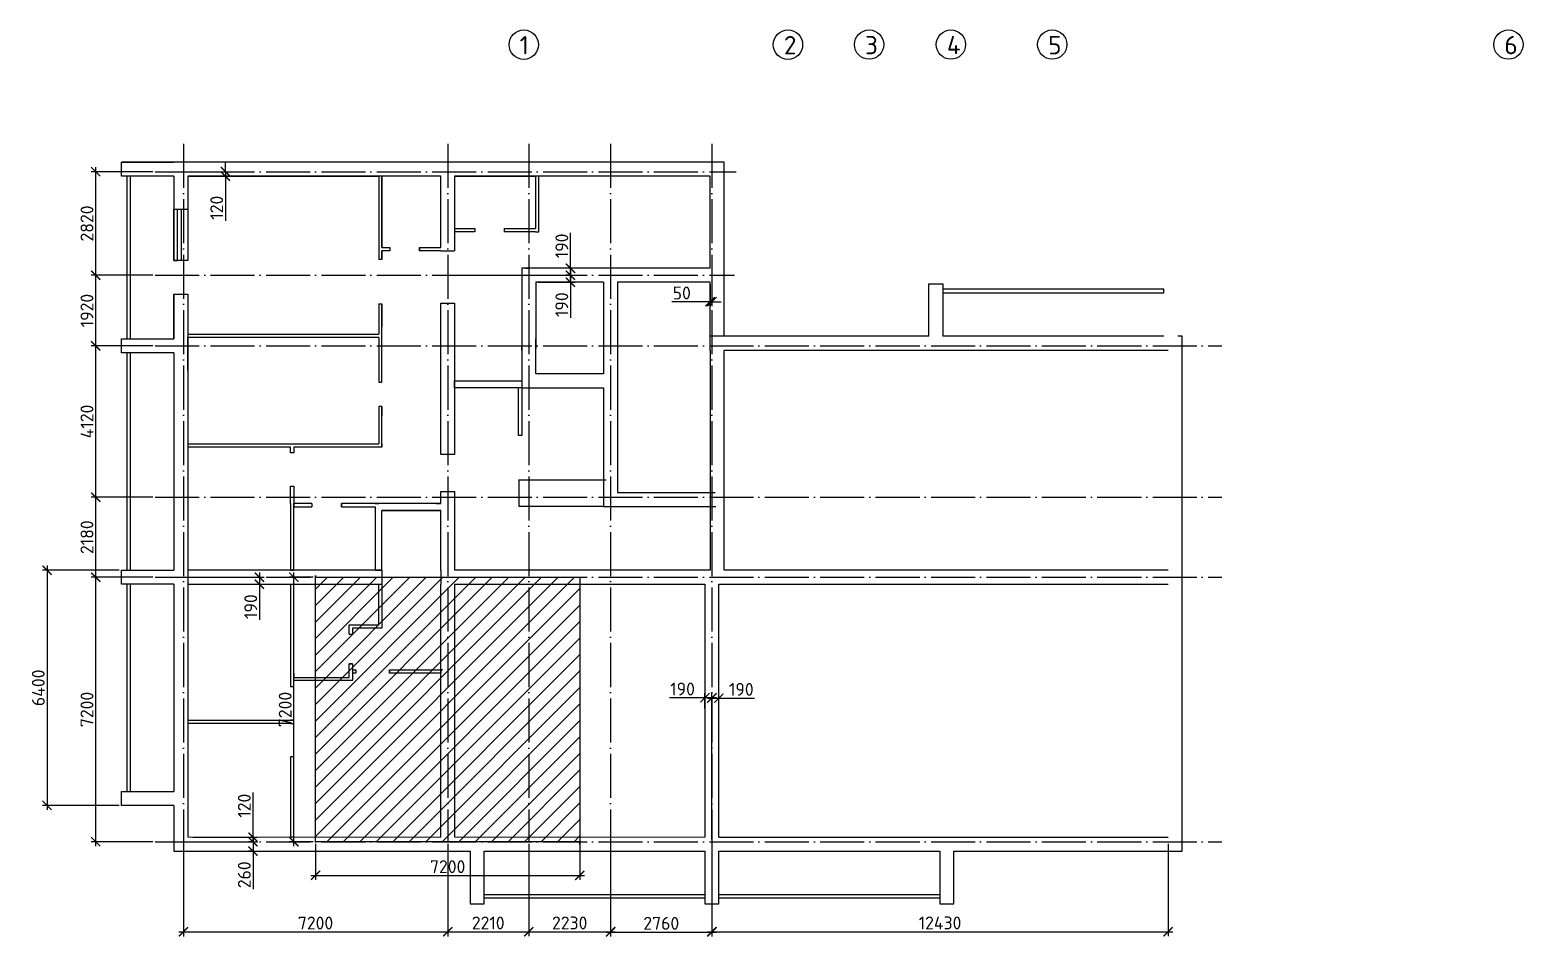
# Paper-space layout 'Лист2' of a CAD drawing. Header units: millimetres. Extents: x 96 to 513, y 81 to 867.
# Drawn here: x 95.8 to 502.6, y 384.6 to 631.6 of the extents above; entities that cross this region are included whole.
import ezdxf

# ---------------------------------------------------------------- set-up
doc = ezdxf.new("R2010")
doc.units = ezdxf.units.MM
doc.header["$LTSCALE"] = 0.5
doc.linetypes.add('ACAD_ISO04W100', pattern=[30, 24, -3, 0, -3])
for name, color, linetype in [('оси', 7, 'ACAD_ISO04W100'), ('размеры', 7, 'Continuous'), ('тонкие', 7, 'Continuous')]:
    doc.layers.add(name, color=color, linetype=linetype)
doc.layers.add('построения', color=6, linetype='Continuous', lineweight=25)
doc.layers.add('ТОНКИЕе', color=7, linetype='Continuous', lineweight=25)
doc.styles.add('Наклонный', font='isocpeur.ttf', dxfattribs={"height": 3.5})
doc.dimstyles.new('СТРОИТЕЛЬНЫЙ', dxfattribs={"dimtxt": 3.5, "dimasz": 2.5, "dimexe": 1.25, "dimexo": 0.625, "dimtad": 1, "dimdec": 0, "dimlfac": 100, "dimdsep": 46, "dimtxsty": 'Наклонный', "dimblk1": 'ARCHTICK', "dimblk2": 'ARCHTICK', "dimsah": 1, "dimcen": 0, "dimdle": 1.25, "dimadec": 0, "dimazin": 0, "dimtfac": 0.75, "dimtdec": 0, "dimtmove": 0, "dimatfit": 3, "dimldrblk": 'ARCHTICK', "dimfxl": 1, "dimtolj": 1, "dimtzin": 0, "dimarcsym": 0})

# ---------------------------------------------------------------- blocks, each defined once
blk = doc.blocks.new('_ArchTick')
at = {"color": 0, "linetype": 'ByBlock', "const_width": 0.15}
blk.add_lwpolyline([(-0.5, -0.5), (0.5, 0.5)], dxfattribs=at)
blk = doc.blocks.new('*D711')
at = {"layer": 'Defpoints', "color": 0, "transparency": 16777216}
for p in [(137.61, 411.87), (209.61, 410.57), (209.61, 386.06)]:
    blk.add_point(p, dxfattribs=at)
at = {"layer": 'размеры', "color": 0, "lineweight": -2, "transparency": 16777216}
for p, q in [((137.61, 411.25), (137.61, 384.81)), ((209.61, 409.95), (209.61, 384.81)), ((136.36, 386.06), (210.86, 386.06))]:
    blk.add_line(p, q, dxfattribs=at)
at = {"layer": 'размеры', "color": 0, "lineweight": -2, "transparency": 16777216, "xscale": 2.5, "yscale": 2.5, "zscale": 2.5, "rotation": 180}
blk.add_blockref('_ArchTick', (137.61, 386.06), dxfattribs=at)
at = {"layer": 'размеры', "color": 0, "lineweight": -2, "transparency": 16777216, "xscale": 2.5, "yscale": 2.5, "zscale": 2.5}
blk.add_blockref('_ArchTick', (209.61, 386.06), dxfattribs=at)
at = {"layer": 'размеры', "color": 0, "transparency": 16777216, "insert": (173.61, 388.43), "char_height": 3.5, "attachment_point": 5, "style": 'Наклонный'}
blk.add_mtext('\\A1;7200', dxfattribs=at)
blk = doc.blocks.new('*D712')
at = {"layer": 'Defpoints', "color": 0, "transparency": 16777216}
for p in [(209.61, 410.57), (231.71, 410.57), (231.71, 386.08)]:
    blk.add_point(p, dxfattribs=at)
at = {"layer": 'размеры', "color": 0, "lineweight": -2, "transparency": 16777216}
for p, q in [((209.61, 409.95), (209.61, 384.83)), ((231.71, 409.95), (231.71, 384.83)), ((208.36, 386.08), (232.96, 386.08))]:
    blk.add_line(p, q, dxfattribs=at)
at = {"layer": 'размеры', "color": 0, "lineweight": -2, "transparency": 16777216, "xscale": 2.5, "yscale": 2.5, "zscale": 2.5, "rotation": 180}
blk.add_blockref('_ArchTick', (209.61, 386.08), dxfattribs=at)
at = {"layer": 'размеры', "color": 0, "lineweight": -2, "transparency": 16777216, "xscale": 2.5, "yscale": 2.5, "zscale": 2.5}
blk.add_blockref('_ArchTick', (231.71, 386.08), dxfattribs=at)
at = {"layer": 'размеры', "color": 0, "transparency": 16777216, "insert": (220.66, 388.46), "char_height": 3.5, "attachment_point": 5, "style": 'Наклонный'}
blk.add_mtext('\\A1;2210', dxfattribs=at)
blk = doc.blocks.new('*D713')
at = {"layer": 'Defpoints', "color": 0, "transparency": 16777216}
for p in [(254.01, 411.77), (231.71, 410.57), (254.01, 386.08)]:
    blk.add_point(p, dxfattribs=at)
at = {"layer": 'размеры', "color": 0, "lineweight": -2, "transparency": 16777216}
for p, q in [((254.01, 411.15), (254.01, 384.83)), ((231.71, 409.95), (231.71, 384.83)), ((230.46, 386.08), (255.26, 386.08))]:
    blk.add_line(p, q, dxfattribs=at)
at = {"layer": 'размеры', "color": 0, "lineweight": -2, "transparency": 16777216, "xscale": 2.5, "yscale": 2.5, "zscale": 2.5, "rotation": 180}
blk.add_blockref('_ArchTick', (231.71, 386.08), dxfattribs=at)
at = {"layer": 'размеры', "color": 0, "lineweight": -2, "transparency": 16777216, "xscale": 2.5, "yscale": 2.5, "zscale": 2.5}
blk.add_blockref('_ArchTick', (254.01, 386.08), dxfattribs=at)
at = {"layer": 'размеры', "color": 0, "transparency": 16777216, "insert": (242.86, 388.46), "char_height": 3.5, "attachment_point": 5, "style": 'Наклонный'}
blk.add_mtext('\\A1;2230', dxfattribs=at)
blk = doc.blocks.new('*D697')
at = {"layer": 'Defpoints', "color": 0, "transparency": 16777216}
for p in [(254.01, 411.77), (281.61, 411.82), (281.61, 385.98)]:
    blk.add_point(p, dxfattribs=at)
at = {"layer": 'размеры', "color": 0, "lineweight": -2, "transparency": 16777216}
for p, q in [((254.01, 411.15), (254.01, 384.73)), ((281.61, 411.19), (281.61, 384.73)), ((252.76, 385.98), (282.86, 385.98))]:
    blk.add_line(p, q, dxfattribs=at)
at = {"layer": 'размеры', "color": 0, "lineweight": -2, "transparency": 16777216, "xscale": 2.5, "yscale": 2.5, "zscale": 2.5, "rotation": 180}
blk.add_blockref('_ArchTick', (254.01, 385.98), dxfattribs=at)
at = {"layer": 'размеры', "color": 0, "lineweight": -2, "transparency": 16777216, "xscale": 2.5, "yscale": 2.5, "zscale": 2.5}
blk.add_blockref('_ArchTick', (281.61, 385.98), dxfattribs=at)
at = {"layer": 'размеры', "color": 0, "transparency": 16777216, "insert": (267.81, 388.36), "char_height": 3.5, "attachment_point": 5, "style": 'Наклонный'}
blk.add_mtext('\\A1;2760', dxfattribs=at)
blk = doc.blocks.new('*D698')
at = {"layer": 'Defpoints', "color": 0, "transparency": 16777216}
for p in [(281.61, 411.82), (405.91, 410.57), (405.91, 386.08)]:
    blk.add_point(p, dxfattribs=at)
at = {"layer": 'размеры', "color": 0, "lineweight": -2, "transparency": 16777216}
for p, q in [((281.61, 411.19), (281.61, 384.83)), ((405.91, 409.95), (405.91, 384.83)), ((280.36, 386.08), (407.16, 386.08))]:
    blk.add_line(p, q, dxfattribs=at)
at = {"layer": 'размеры', "color": 0, "lineweight": -2, "transparency": 16777216, "xscale": 2.5, "yscale": 2.5, "zscale": 2.5, "rotation": 180}
blk.add_blockref('_ArchTick', (281.61, 386.08), dxfattribs=at)
at = {"layer": 'размеры', "color": 0, "lineweight": -2, "transparency": 16777216, "xscale": 2.5, "yscale": 2.5, "zscale": 2.5}
blk.add_blockref('_ArchTick', (405.91, 386.08), dxfattribs=at)
at = {"layer": 'размеры', "color": 0, "transparency": 16777216, "insert": (343.76, 388.46), "char_height": 3.5, "attachment_point": 5, "style": 'Наклонный'}
blk.add_mtext('\\A1;12430', dxfattribs=at)
blk = doc.blocks.new('*D714')
at = {"layer": 'Defpoints', "color": 0, "transparency": 16777216}
for p in [(113.71, 482.57), (129.91, 482.57), (129.91, 410.57)]:
    blk.add_point(p, dxfattribs=at)
at = {"layer": 'размеры', "color": 0, "lineweight": -2, "transparency": 16777216}
for p, q in [((129.29, 482.57), (112.46, 482.57)), ((113.71, 409.32), (113.71, 483.82)), ((129.29, 410.57), (112.46, 410.57))]:
    blk.add_line(p, q, dxfattribs=at)
at = {"layer": 'размеры', "color": 0, "lineweight": -2, "transparency": 16777216, "xscale": 2.5, "yscale": 2.5, "zscale": 2.5}
for p, rotation in [((113.71, 482.57), 90), ((113.71, 410.57), 270)]:
    blk.add_blockref('_ArchTick', p, dxfattribs=dict(at, rotation=rotation))
at = {"layer": 'размеры', "color": 0, "transparency": 16777216, "insert": (111.33, 446.57), "char_height": 3.5, "attachment_point": 5, "rotation": 90, "style": 'Наклонный'}
blk.add_mtext('\\A1;7200', dxfattribs=at)
blk = doc.blocks.new('*D715')
at = {"layer": 'Defpoints', "color": 0, "transparency": 16777216}
for p in [(113.71, 504.37), (129.91, 504.37), (129.91, 482.57)]:
    blk.add_point(p, dxfattribs=at)
at = {"layer": 'размеры', "color": 0, "lineweight": -2, "transparency": 16777216}
for p, q in [((113.71, 481.32), (113.71, 505.62)), ((129.29, 504.37), (112.46, 504.37)), ((129.29, 482.57), (112.46, 482.57))]:
    blk.add_line(p, q, dxfattribs=at)
at = {"layer": 'размеры', "color": 0, "lineweight": -2, "transparency": 16777216, "xscale": 2.5, "yscale": 2.5, "zscale": 2.5}
for p, rotation in [((113.71, 504.37), 90), ((113.71, 482.57), 270)]:
    blk.add_blockref('_ArchTick', p, dxfattribs=dict(at, rotation=rotation))
at = {"layer": 'размеры', "color": 0, "transparency": 16777216, "insert": (111.33, 493.47), "char_height": 3.5, "attachment_point": 5, "rotation": 90, "style": 'Наклонный'}
blk.add_mtext('\\A1;2180', dxfattribs=at)
blk = doc.blocks.new('*D716')
at = {"layer": 'Defpoints', "color": 0, "transparency": 16777216}
for p in [(113.71, 545.57), (129.91, 545.57), (129.91, 504.37)]:
    blk.add_point(p, dxfattribs=at)
at = {"layer": 'размеры', "color": 0, "lineweight": -2, "transparency": 16777216}
for p, q in [((129.29, 545.57), (112.46, 545.57)), ((113.71, 503.12), (113.71, 546.82)), ((129.29, 504.37), (112.46, 504.37))]:
    blk.add_line(p, q, dxfattribs=at)
at = {"layer": 'размеры', "color": 0, "lineweight": -2, "transparency": 16777216, "xscale": 2.5, "yscale": 2.5, "zscale": 2.5}
for p, rotation in [((113.71, 545.57), 90), ((113.71, 504.37), 270)]:
    blk.add_blockref('_ArchTick', p, dxfattribs=dict(at, rotation=rotation))
at = {"layer": 'размеры', "color": 0, "transparency": 16777216, "insert": (111.33, 524.97), "char_height": 3.5, "attachment_point": 5, "rotation": 90, "style": 'Наклонный'}
blk.add_mtext('\\A1;4120', dxfattribs=at)
blk = doc.blocks.new('*D699')
at = {"layer": 'Defpoints', "color": 0, "transparency": 16777216}
for p in [(113.71, 564.77), (129.91, 564.77), (129.91, 545.57)]:
    blk.add_point(p, dxfattribs=at)
at = {"layer": 'размеры', "color": 0, "lineweight": -2, "transparency": 16777216}
for p, q in [((113.71, 544.32), (113.71, 566.02)), ((129.29, 564.77), (112.46, 564.77)), ((129.29, 545.57), (112.46, 545.57))]:
    blk.add_line(p, q, dxfattribs=at)
at = {"layer": 'размеры', "color": 0, "lineweight": -2, "transparency": 16777216, "xscale": 2.5, "yscale": 2.5, "zscale": 2.5}
for p, rotation in [((113.71, 564.77), 90), ((113.71, 545.57), 270)]:
    blk.add_blockref('_ArchTick', p, dxfattribs=dict(at, rotation=rotation))
at = {"layer": 'размеры', "color": 0, "transparency": 16777216, "insert": (111.33, 555.17), "char_height": 3.5, "attachment_point": 5, "rotation": 90, "style": 'Наклонный'}
blk.add_mtext('\\A1;1920', dxfattribs=at)
blk = doc.blocks.new('*D700')
at = {"layer": 'Defpoints', "color": 0, "transparency": 16777216}
for p in [(113.71, 592.97), (129.91, 592.97), (129.91, 564.77)]:
    blk.add_point(p, dxfattribs=at)
at = {"layer": 'размеры', "color": 0, "lineweight": -2, "transparency": 16777216}
for p, q in [((113.71, 563.52), (113.71, 594.22)), ((129.29, 592.97), (112.46, 592.97)), ((129.29, 564.77), (112.46, 564.77))]:
    blk.add_line(p, q, dxfattribs=at)
at = {"layer": 'размеры', "color": 0, "lineweight": -2, "transparency": 16777216, "xscale": 2.5, "yscale": 2.5, "zscale": 2.5}
for p, rotation in [((113.71, 592.97), 90), ((113.71, 564.77), 270)]:
    blk.add_blockref('_ArchTick', p, dxfattribs=dict(at, rotation=rotation))
at = {"layer": 'размеры', "color": 0, "transparency": 16777216, "insert": (111.33, 578.87), "char_height": 3.5, "attachment_point": 5, "rotation": 90, "style": 'Наклонный'}
blk.add_mtext('\\A1;2820', dxfattribs=at)
blk = doc.blocks.new('*D701')
at = {"layer": 'Defpoints', "color": 0, "transparency": 16777216}
for p in [(129.91, 592.97), (138.81, 591.77), (149.05, 591.77)]:
    blk.add_point(p, dxfattribs=at)
at = {"layer": 'размеры', "color": 0, "lineweight": -2, "transparency": 16777216}
for p, q in [((149.05, 592.97), (149.05, 595.47)), ((130.54, 592.97), (150.3, 592.97)), ((139.44, 591.77), (150.3, 591.77)), ((149.05, 592.97), (149.05, 591.77)), ((149.05, 591.77), (149.05, 579.57))]:
    blk.add_line(p, q, dxfattribs=at)
at = {"layer": 'размеры', "color": 0, "lineweight": -2, "transparency": 16777216, "xscale": 2.5, "yscale": 2.5, "zscale": 2.5}
for p, rotation in [((149.05, 592.97), 270), ((149.05, 591.77), 90)]:
    blk.add_blockref('_ArchTick', p, dxfattribs=dict(at, rotation=rotation))
at = {"layer": 'размеры', "color": 0, "transparency": 16777216, "insert": (146.68, 583.17), "char_height": 3.5, "attachment_point": 5, "rotation": 90, "style": 'Наклонный'}
blk.add_mtext('\\A1;120', dxfattribs=at)
blk = doc.blocks.new('*D702')
at = {"layer": 'Defpoints', "color": 0, "transparency": 16777216}
for p in [(243.08, 566.67), (256.03, 566.67), (208.85, 564.77)]:
    blk.add_point(p, dxfattribs=at)
at = {"layer": 'размеры', "color": 0, "lineweight": -2, "transparency": 16777216}
for p, q in [((243.08, 566.67), (243.08, 576.37)), ((255.4, 566.67), (241.83, 566.67)), ((243.08, 563.52), (243.08, 566.67)), ((209.47, 564.77), (244.33, 564.77))]:
    blk.add_line(p, q, dxfattribs=at)
at = {"layer": 'размеры', "color": 0, "lineweight": -2, "transparency": 16777216, "xscale": 2.5, "yscale": 2.5, "zscale": 2.5}
for p, rotation in [((243.08, 566.67), 90), ((243.08, 564.77), 270)]:
    blk.add_blockref('_ArchTick', p, dxfattribs=dict(at, rotation=rotation))
at = {"layer": 'размеры', "color": 0, "transparency": 16777216, "insert": (240.71, 572.77), "char_height": 3.5, "attachment_point": 5, "rotation": 90, "style": 'Наклонный'}
blk.add_mtext('\\A1;190', dxfattribs=at)
blk = doc.blocks.new('*D703')
at = {"layer": 'Defpoints', "color": 0, "transparency": 16777216}
for p in [(233.61, 562.87), (243.08, 564.77), (243.08, 562.87)]:
    blk.add_point(p, dxfattribs=at)
at = {"layer": 'размеры', "color": 0, "lineweight": -2, "transparency": 16777216}
for p, q in [((243.08, 566.02), (243.08, 562.87)), ((234.24, 562.87), (244.33, 562.87)), ((242.46, 564.77), (241.83, 564.77)), ((243.08, 562.87), (243.08, 553.17))]:
    blk.add_line(p, q, dxfattribs=at)
at = {"layer": 'размеры', "color": 0, "lineweight": -2, "transparency": 16777216, "xscale": 2.5, "yscale": 2.5, "zscale": 2.5}
for p, rotation in [((243.08, 564.77), 90), ((243.08, 562.87), 270)]:
    blk.add_blockref('_ArchTick', p, dxfattribs=dict(at, rotation=rotation))
at = {"layer": 'размеры', "color": 0, "transparency": 16777216, "insert": (240.71, 556.77), "char_height": 3.5, "attachment_point": 5, "rotation": 90, "style": 'Наклонный'}
blk.add_mtext('\\A1;190', dxfattribs=at)
blk = doc.blocks.new('*D704')
at = {"layer": 'Defpoints', "color": 0, "transparency": 16777216}
for p in [(281.11, 562.87), (281.61, 562.87), (281.11, 557.57)]:
    blk.add_point(p, dxfattribs=at)
at = {"layer": 'размеры', "color": 0, "lineweight": -2, "transparency": 16777216}
for p, q in [((281.11, 562.25), (281.11, 556.32)), ((281.61, 562.25), (281.61, 556.32)), ((281.11, 557.57), (270.66, 557.57)), ((281.61, 557.57), (281.11, 557.57)), ((281.61, 557.57), (284.11, 557.57))]:
    blk.add_line(p, q, dxfattribs=at)
at = {"layer": 'размеры', "color": 0, "lineweight": -2, "transparency": 16777216, "xscale": 2.5, "yscale": 2.5, "zscale": 2.5}
blk.add_blockref('_ArchTick', (281.11, 557.57), dxfattribs=at)
at = {"layer": 'размеры', "color": 0, "lineweight": -2, "transparency": 16777216, "xscale": 2.5, "yscale": 2.5, "zscale": 2.5, "rotation": 180}
blk.add_blockref('_ArchTick', (281.61, 557.57), dxfattribs=at)
at = {"layer": 'размеры', "color": 0, "transparency": 16777216, "insert": (273.39, 559.94), "char_height": 3.5, "attachment_point": 5, "style": 'Наклонный'}
blk.add_mtext('\\A1;50', dxfattribs=at)
blk = doc.blocks.new('*D705')
at = {"layer": 'Defpoints', "color": 0, "transparency": 16777216}
for p in [(139.53, 411.77), (156.57, 411.77), (129.91, 410.57)]:
    blk.add_point(p, dxfattribs=at)
at = {"layer": 'размеры', "color": 0, "lineweight": -2, "transparency": 16777216}
for p, q in [((156.57, 411.77), (156.57, 423.97)), ((140.15, 411.77), (157.82, 411.77)), ((156.57, 410.57), (156.57, 411.77)), ((130.54, 410.57), (157.82, 410.57)), ((156.57, 410.57), (156.57, 408.07))]:
    blk.add_line(p, q, dxfattribs=at)
at = {"layer": 'размеры', "color": 0, "lineweight": -2, "transparency": 16777216, "xscale": 2.5, "yscale": 2.5, "zscale": 2.5}
for p, rotation in [((156.57, 411.77), 270), ((156.57, 410.57), 90)]:
    blk.add_blockref('_ArchTick', p, dxfattribs=dict(at, rotation=rotation))
at = {"layer": 'размеры', "color": 0, "transparency": 16777216, "insert": (154.2, 420.37), "char_height": 3.5, "attachment_point": 5, "rotation": 90, "style": 'Наклонный'}
blk.add_mtext('\\A1;120', dxfattribs=at)
blk = doc.blocks.new('*D695')
at = {"layer": 'Defpoints', "color": 0, "transparency": 16777216}
for p in [(156.57, 410.57), (156.57, 408.02), (156.57, 408.02)]:
    blk.add_point(p, dxfattribs=at)
at = {"layer": 'размеры', "color": 0, "lineweight": -2, "transparency": 16777216}
for p, q in [((156.57, 411.82), (156.57, 408.02)), ((155.95, 410.57), (155.32, 410.57)), ((155.95, 408.02), (155.32, 408.02)), ((156.57, 408.02), (156.57, 397.62))]:
    blk.add_line(p, q, dxfattribs=at)
at = {"layer": 'размеры', "color": 0, "lineweight": -2, "transparency": 16777216, "xscale": 2.5, "yscale": 2.5, "zscale": 2.5}
for p, rotation in [((156.57, 410.57), 90), ((156.57, 408.02), 270)]:
    blk.add_blockref('_ArchTick', p, dxfattribs=dict(at, rotation=rotation))
at = {"layer": 'размеры', "color": 0, "transparency": 16777216, "insert": (154.2, 401.57), "char_height": 3.5, "attachment_point": 5, "rotation": 90, "style": 'Наклонный'}
blk.add_mtext('\\A1;260', dxfattribs=at)
blk = doc.blocks.new('*D706')
at = {"layer": 'Defpoints', "color": 0, "transparency": 16777216}
for p in [(129.91, 482.57), (138.81, 480.67), (158.33, 480.67)]:
    blk.add_point(p, dxfattribs=at)
at = {"layer": 'размеры', "color": 0, "lineweight": -2, "transparency": 16777216}
for p, q in [((130.54, 482.57), (159.58, 482.57)), ((139.44, 480.67), (159.58, 480.67)), ((158.33, 483.82), (158.33, 480.67)), ((158.33, 480.67), (158.33, 470.97))]:
    blk.add_line(p, q, dxfattribs=at)
at = {"layer": 'размеры', "color": 0, "lineweight": -2, "transparency": 16777216, "xscale": 2.5, "yscale": 2.5, "zscale": 2.5}
for p, rotation in [((158.33, 482.57), 90), ((158.33, 480.67), 270)]:
    blk.add_blockref('_ArchTick', p, dxfattribs=dict(at, rotation=rotation))
at = {"layer": 'размеры', "color": 0, "transparency": 16777216, "insert": (155.95, 474.57), "char_height": 3.5, "attachment_point": 5, "rotation": 90, "style": 'Наклонный'}
blk.add_mtext('\\A1;190', dxfattribs=at)
blk = doc.blocks.new('*D707')
at = {"layer": 'Defpoints', "color": 0, "transparency": 16777216}
for p in [(279.71, 449.77), (279.71, 446.24), (281.61, 410.57)]:
    blk.add_point(p, dxfattribs=at)
at = {"layer": 'размеры', "color": 0, "lineweight": -2, "transparency": 16777216}
for p, q in [((279.71, 449.77), (270.01, 449.77)), ((279.71, 446.87), (279.71, 451.02)), ((282.86, 449.77), (279.71, 449.77)), ((281.61, 411.2), (281.61, 451.02))]:
    blk.add_line(p, q, dxfattribs=at)
at = {"layer": 'размеры', "color": 0, "lineweight": -2, "transparency": 16777216, "xscale": 2.5, "yscale": 2.5, "zscale": 2.5, "rotation": 180}
blk.add_blockref('_ArchTick', (279.71, 449.77), dxfattribs=at)
at = {"layer": 'размеры', "color": 0, "lineweight": -2, "transparency": 16777216, "xscale": 2.5, "yscale": 2.5, "zscale": 2.5}
blk.add_blockref('_ArchTick', (281.61, 449.77), dxfattribs=at)
at = {"layer": 'размеры', "color": 0, "transparency": 16777216, "insert": (273.61, 452.14), "char_height": 3.5, "attachment_point": 5, "style": 'Наклонный'}
blk.add_mtext('\\A1;190', dxfattribs=at)
blk = doc.blocks.new('*D696')
at = {"layer": 'Defpoints', "color": 0, "transparency": 16777216}
for p in [(281.61, 449.67), (283.51, 449.67), (283.51, 446.58)]:
    blk.add_point(p, dxfattribs=at)
at = {"layer": 'размеры', "color": 0, "lineweight": -2, "transparency": 16777216}
for p, q in [((280.36, 449.67), (283.51, 449.67)), ((281.61, 449.04), (281.61, 448.42)), ((283.51, 447.2), (283.51, 450.92)), ((283.51, 449.67), (293.21, 449.67))]:
    blk.add_line(p, q, dxfattribs=at)
at = {"layer": 'размеры', "color": 0, "lineweight": -2, "transparency": 16777216, "xscale": 2.5, "yscale": 2.5, "zscale": 2.5, "rotation": 180}
blk.add_blockref('_ArchTick', (281.61, 449.67), dxfattribs=at)
at = {"layer": 'размеры', "color": 0, "lineweight": -2, "transparency": 16777216, "xscale": 2.5, "yscale": 2.5, "zscale": 2.5}
blk.add_blockref('_ArchTick', (283.51, 449.67), dxfattribs=at)
at = {"layer": 'размеры', "color": 0, "transparency": 16777216, "insert": (289.61, 452.04), "char_height": 3.5, "attachment_point": 5, "style": 'Наклонный'}
blk.add_mtext('\\A1;190', dxfattribs=at)
blk = doc.blocks.new('*D708')
at = {"layer": 'Defpoints', "color": 0, "transparency": 16777216}
for p in [(120.71, 484.47), (100.45, 420.47), (120.71, 420.47)]:
    blk.add_point(p, dxfattribs=at)
at = {"layer": 'размеры', "color": 0, "lineweight": -2, "transparency": 16777216}
for p, q in [((120.09, 484.47), (99.2, 484.47)), ((100.45, 485.72), (100.45, 419.22)), ((120.09, 420.47), (99.2, 420.47))]:
    blk.add_line(p, q, dxfattribs=at)
at = {"layer": 'размеры', "color": 0, "lineweight": -2, "transparency": 16777216, "xscale": 2.5, "yscale": 2.5, "zscale": 2.5}
for p, rotation in [((100.45, 484.47), 90), ((100.45, 420.47), 270)]:
    blk.add_blockref('_ArchTick', p, dxfattribs=dict(at, rotation=rotation))
at = {"layer": 'размеры', "color": 0, "transparency": 16777216, "insert": (98.07, 452.47), "char_height": 3.5, "attachment_point": 5, "rotation": 90, "style": 'Наклонный'}
blk.add_mtext('\\A1;6400', dxfattribs=at)
blk = doc.blocks.new('*D709')
at = {"layer": 'Defpoints', "color": 0, "transparency": 16777216}
for p in [(173.61, 410.57), (245.61, 410.57), (245.61, 401.41)]:
    blk.add_point(p, dxfattribs=at)
at = {"layer": 'размеры', "color": 0, "lineweight": -2, "transparency": 16777216}
for p, q in [((173.61, 409.95), (173.61, 400.16)), ((245.61, 409.95), (245.61, 400.16)), ((172.36, 401.41), (246.86, 401.41))]:
    blk.add_line(p, q, dxfattribs=at)
at = {"layer": 'размеры', "color": 0, "lineweight": -2, "transparency": 16777216, "xscale": 2.5, "yscale": 2.5, "zscale": 2.5, "rotation": 180}
blk.add_blockref('_ArchTick', (173.61, 401.41), dxfattribs=at)
at = {"layer": 'размеры', "color": 0, "lineweight": -2, "transparency": 16777216, "xscale": 2.5, "yscale": 2.5, "zscale": 2.5}
blk.add_blockref('_ArchTick', (245.61, 401.41), dxfattribs=at)
at = {"layer": 'размеры', "color": 0, "transparency": 16777216, "insert": (209.61, 403.78), "char_height": 3.5, "attachment_point": 5, "style": 'Наклонный'}
blk.add_mtext('\\A1;7200', dxfattribs=at)
blk = doc.blocks.new('*D710')
at = {"layer": 'Defpoints', "color": 0, "transparency": 16777216}
for p in [(167.71, 482.57), (173.61, 482.57), (173.61, 410.57)]:
    blk.add_point(p, dxfattribs=at)
at = {"layer": 'размеры', "color": 0, "lineweight": -2, "transparency": 16777216}
for p, q in [((172.99, 482.57), (166.46, 482.57)), ((167.71, 409.32), (167.71, 483.82)), ((172.99, 410.57), (166.46, 410.57))]:
    blk.add_line(p, q, dxfattribs=at)
at = {"layer": 'размеры', "color": 0, "lineweight": -2, "transparency": 16777216, "xscale": 2.5, "yscale": 2.5, "zscale": 2.5}
for p, rotation in [((167.71, 482.57), 90), ((167.71, 410.57), 270)]:
    blk.add_blockref('_ArchTick', p, dxfattribs=dict(at, rotation=rotation))
at = {"layer": 'размеры', "color": 0, "transparency": 16777216, "insert": (165.34, 446.57), "char_height": 3.5, "attachment_point": 5, "rotation": 90, "style": 'Наклонный'}
blk.add_mtext('\\A1;7200', dxfattribs=at)

psp = doc.layouts.new('Лист2')

# ---------------------------------------------------------------- hatches: boundary and pattern name
at = {"layer": 'тонкие', "transparency": 33554687}
h = psp.add_hatch(dxfattribs=at)
h.set_pattern_fill('ANSI31')
h.set_pattern_definition([(45, (120722.0682, -37927.228), (-2.24506403, 2.24506403), [])])
h.paths.add_polyline_path([(209.61, 410.571), (173.61, 410.571), (173.61, 483.048), (173.61, 482.571), (245.61, 482.571), (245.61, 409.683), (245.61, 410.571)])

# ---------------------------------------------------------------- linework, layer by layer
at = {"layer": 'оси', "color": 7}
for points in [[(137.61, 600.571), (137.61, 410.571)], [(209.61, 600.571), (209.61, 410.571)], [(231.71, 600.571), (231.71, 410.571)], [(254.01, 600.571), (254.01, 410.571)], [(281.61, 600.571), (281.61, 410.571)], [(129.913, 592.971), (288.171, 592.971)], [(129.913, 564.771), (287.778, 564.771)], [(129.913, 545.571), (420.55, 545.571)], [(129.913, 504.371), (420.55, 504.371)], [(129.913, 482.571), (420.55, 482.571)], [(129.913, 410.571), (420.55, 410.571)]]:
    psp.add_lwpolyline(points, dxfattribs=at)
at = {"layer": 'построения', "color": 7}
for p, q in [((231.71, 566.671), (229.81, 566.671)), ((229.81, 566.671), (229.81, 544.319)), ((281.11, 566.671), (230.943, 566.671)), ((230.943, 566.671), (231.71, 566.671)), ((252.11, 562.871), (233.61, 562.871)), ((233.61, 562.871), (233.61, 544.828)), ((252.11, 562.871), (252.11, 537.971)), ((281.11, 562.871), (255.91, 562.871)), ((255.91, 562.871), (255.91, 505.671)), ((229.81, 544.319), (229.81, 545.571)), ((229.81, 545.571), (229.81, 543.671)), ((233.61, 545.571), (233.61, 547.471)), ((233.61, 544.828), (233.61, 545.571)), ((252.11, 534.171), (252.11, 502.569)), ((255.91, 505.671), (282.512, 505.671))]:
    psp.add_line(p, q, dxfattribs=at)
for points in [[(284.91, 548.171), (284.91, 591.671), (284.91, 595.571), (138.91, 595.571), (135.01, 595.571)], [(135.01, 591.771), (135.01, 568.759)], [(207.71, 591.771), (138.81, 591.771), (138.81, 591.771), (138.81, 568.759)], [(207.71, 572.371), (207.71, 591.771), (207.71, 591.771)], [(281.11, 566.671), (281.11, 591.771), (281.11, 591.771), (281.11, 591.771), (211.51, 591.771)], [(211.51, 591.771), (211.51, 571.471)], [(229.81, 566.671), (229.81, 534.171), (252.11, 534.171)], [(281.11, 544.271), (281.11, 562.871)], [(135.01, 559.659), (135.01, 547.459)], [(138.81, 559.659), (138.81, 411.871)], [(207.71, 515.971), (207.71, 557.171)], [(211.51, 557.171), (211.51, 515.971)], [(340.71, 548.171), (281.11, 548.171)], [(404.71, 548.171), (344.51, 548.171)], [(347.51, 407.971), (405.91, 407.971), (409.71, 407.971), (409.71, 545.289), (409.71, 545.571), (409.71, 548.171), (408.51, 548.171)], [(135.01, 543.659), (135.01, 484.471)], [(252.11, 537.971), (233.61, 537.971), (233.61, 544.828)], [(281.11, 544.271), (281.11, 484.471)], [(405.91, 544.273), (405.71, 544.273), (284.91, 544.271)], [(284.91, 484.471), (284.91, 544.271)], [(207.71, 502.671), (207.71, 505.871)], [(211.51, 505.871), (211.51, 484.471)], [(207.71, 484.471), (207.71, 500.771)], [(252.11, 504.371), (252.11, 501.871), (282.664, 501.871)], [(191.71, 484.471), (138.81, 484.471)], [(281.11, 484.471), (211.51, 484.471)], [(405.91, 484.471), (284.91, 484.471)], [(135.01, 480.671), (135.01, 424.271)], [(138.81, 482.571), (138.81, 480.671), (191.71, 480.671)], [(207.71, 411.845), (207.71, 480.671)], [(211.51, 480.671), (211.51, 411.871)], [(211.51, 480.671), (279.71, 480.671)], [(279.71, 480.671), (279.71, 411.818)], [(283.51, 480.671), (405.911, 480.671)], [(283.51, 411.818), (283.51, 480.671)], [(135.01, 420.471), (135.01, 407.971)], [(137.61, 411.871), (137.61, 407.971), (215.71, 407.971)], [(135.01, 407.971), (137.61, 407.971)], [(219.51, 407.971), (279.71, 407.971)], [(283.51, 407.971), (343.71, 407.971)]]:
    psp.add_lwpolyline(points, dxfattribs=at)
at = {"layer": 'ТОНКИЕе', "color": 7}
for points in [[(135.01, 591.771), (120.71, 591.771), (120.71, 595.571), (135.01, 595.571)], [(209.61, 595.571), (120.71, 595.571)], [(120.71, 547.459), (123.21, 547.459), (123.21, 591.771), (122.21, 591.771), (122.21, 547.459)], [(138.81, 591.771), (190.81, 591.771), (190.81, 569.074)], [(138.81, 591.771), (138.81, 568.759)], [(191.71, 572.371), (191.71, 591.771)], [(191.71, 591.771), (191.71, 572.371), (193.825, 572.371)], [(211.51, 591.771), (233.51, 591.771), (233.51, 577.471)], [(233.51, 576.571), (234.41, 576.571), (234.41, 591.771)], [(138.81, 568.759), (135.01, 568.759), (135.01, 568.759), (135.01, 582.759), (138.81, 582.759)], [(135.01, 568.759), (136.01, 568.759), (136.01, 582.759), (137.01, 582.759), (137.01, 568.759)], [(211.51, 577.471), (217.01, 577.471), (217.01, 576.571)], [(217.01, 576.571), (211.51, 576.571)], [(225.11, 577.471), (233.51, 577.471)], [(225.11, 576.543), (225.11, 577.471)], [(233.51, 576.571), (225.11, 576.571)], [(191.71, 571.471), (191.71, 569.074), (190.81, 569.074)], [(191.71, 569.074), (191.71, 571.471)], [(193.825, 571.471), (191.71, 571.471)], [(193.825, 572.371), (193.825, 571.471)], [(201.925, 572.371), (207.71, 572.371), (207.71, 572.371)], [(207.71, 571.471), (201.925, 571.471)], [(207.71, 571.471), (211.51, 571.471)], [(340.71, 548.171), (340.71, 562.471), (344.51, 562.471), (344.51, 548.171)], [(344.51, 562.471), (344.51, 559.971), (404.71, 559.971), (404.71, 560.971), (344.51, 560.971)], [(135.01, 547.459), (135.01, 559.659), (138.81, 559.659)], [(138.81, 559.659), (138.81, 548.771), (190.81, 548.771)], [(190.801, 556.974), (191.71, 556.974)], [(190.81, 556.974), (190.81, 548.771)], [(191.71, 535.71), (191.71, 556.974)], [(191.71, 556.974), (191.71, 550.871)], [(207.71, 557.171), (211.51, 557.171), (211.51, 557.171), (211.51, 515.971), (207.71, 515.971)], [(135.01, 543.659), (120.71, 543.659), (120.71, 547.459), (135.01, 547.459)], [(190.81, 547.871), (138.81, 547.871)], [(138.81, 547.871), (138.81, 538.871), (138.81, 547.871), (138.81, 518.871), (190.81, 518.871)], [(190.81, 547.871), (190.81, 535.71)], [(120.71, 484.471), (123.21, 484.471), (123.21, 543.659), (122.21, 543.659), (122.21, 484.471)], [(190.81, 535.71), (191.71, 535.71)], [(229.81, 534.171), (211.51, 534.171), (211.51, 534.171), (211.51, 536.071), (229.81, 536.071)], [(229.81, 534.171), (229.81, 521.158), (228.91, 521.158), (228.91, 534.171)], [(190.81, 529.067), (190.81, 518.871)], [(191.71, 529.067), (190.81, 529.067)], [(191.71, 517.971), (191.71, 529.067)], [(166.81, 517.971), (138.81, 517.971)], [(167.71, 516.436), (166.81, 516.436), (166.81, 517.971)], [(191.71, 518.871), (191.71, 518.871), (191.71, 518.871), (191.71, 517.971), (167.71, 517.971)], [(167.71, 517.971), (167.71, 516.436)], [(228.91, 509.058), (252.795, 509.058)], [(252.11, 501.871), (229.109, 501.871), (229.109, 509.058)], [(166.81, 502.671), (166.81, 507.336), (167.71, 507.336), (167.71, 502.671)], [(207.71, 505.871), (211.51, 505.871)], [(166.81, 502.671), (166.81, 484.471), (166.81, 484.471), (167.71, 484.471), (167.71, 502.671), (167.71, 501.771), (172.566, 501.771)], [(172.566, 502.671), (167.71, 502.671)], [(172.566, 502.671), (172.566, 501.771)], [(189.81, 502.671), (180.666, 502.671)], [(180.666, 501.771), (189.81, 501.771)], [(207.71, 502.671), (206.596, 502.671), (207.71, 502.671), (189.81, 502.671)], [(189.81, 502.671), (190.81, 502.671)], [(191.71, 502.671), (189.81, 502.671)], [(189.81, 501.771), (189.81, 484.471), (191.71, 484.471), (191.71, 480.671)], [(190.81, 484.471), (190.81, 484.471), (191.71, 484.471), (191.71, 500.771)], [(135.01, 480.671), (120.71, 480.671), (120.71, 484.471), (135.01, 484.471)], [(207.71, 484.471), (207.71, 480.671)], [(120.71, 424.271), (123.21, 424.271), (123.21, 480.671), (122.21, 480.671), (122.21, 424.271)], [(138.81, 480.671), (138.81, 443.671), (167.71, 443.671)], [(166.81, 480.671), (166.81, 452.771)], [(167.71, 452.771), (167.71, 480.671)], [(209.61, 410.571), (173.61, 410.571), (173.61, 483.048), (173.61, 482.571), (245.61, 482.571), (245.61, 409.683), (245.61, 410.571), (209.61, 410.571)], [(182.81, 467.085), (182.81, 469.571), (182.81, 469.571), (190.81, 469.571), (190.81, 471.571), (190.81, 480.671)], [(191.71, 480.671), (191.71, 468.671), (183.71, 468.671), (183.71, 467.085)], [(182.81, 467.085), (183.71, 467.085)], [(183.71, 458.985), (183.71, 454.417), (167.71, 454.417), (167.71, 456.417), (167.71, 455.317), (182.81, 455.317), (182.81, 457.317), (182.81, 458.985)], [(183.71, 458.985), (182.81, 458.985)], [(182.81, 458.985), (183.71, 458.985)], [(183.71, 457.381), (184.632, 457.381)], [(184.632, 456.481), (183.71, 456.481)], [(184.632, 457.381), (184.632, 456.481)], [(193.732, 457.381), (208.166, 457.381), (207.71, 457.381), (207.71, 456.481), (193.732, 456.481)], [(167.71, 452.771), (166.81, 452.771)], [(167.71, 443.671), (166.81, 443.671)], [(167.71, 442.771), (167.71, 443.671)], [(166.81, 442.771), (138.81, 442.771)], [(166.81, 442.771), (167.71, 442.771)], [(166.81, 433.671), (166.81, 411.861), (166.81, 411.861), (167.71, 411.861), (167.71, 433.671)], [(167.77, 433.671), (166.81, 433.671)], [(135.01, 420.471), (120.71, 420.471), (120.71, 424.271), (135.01, 424.271)], [(138.81, 411.871), (207.71, 411.845)], [(211.51, 411.871), (279.71, 411.818)], [(283.51, 411.817), (405.912, 411.771)], [(215.71, 407.971), (215.71, 393.671), (219.51, 393.671), (219.51, 407.971)], [(279.71, 407.971), (279.71, 393.671), (283.51, 393.671), (283.51, 407.971)], [(343.71, 407.971), (343.71, 393.671), (347.51, 393.671), (347.51, 407.971)], [(219.51, 393.671), (219.51, 396.171), (279.71, 396.171), (279.71, 395.171), (219.51, 395.171)], [(283.51, 393.671), (283.51, 396.171), (343.71, 396.171), (343.71, 395.171), (283.51, 395.171)]]:
    psp.add_lwpolyline(points, dxfattribs=at)
for points in [[(201.925, 572.371), (201.925, 571.471)], [(191.71, 529.067), (191.71, 526.61)], [(180.666, 502.671), (180.666, 501.771)], [(207.71, 500.771), (191.71, 500.771)], [(193.732, 457.381), (193.732, 456.481)]]:
    psp.add_lwpolyline(points, close=True, dxfattribs=at)
at = {"layer": 'ТОНКИЕе', "color": 6}
for centre in [(230.33, 627.549), (302.33, 627.549), (324.43, 627.575), (346.73, 627.575), (374.33, 627.575), (498.63, 627.575)]:
    psp.add_circle(centre, 4, dxfattribs=at)

# ---------------------------------------------------------------- texts
at = {"layer": 'ТОНКИЕе', "color": 6, "char_height": 5, "attachment_point": 1, "style": 'Наклонный'}
for s, insert in [('1', (229.219, 629.913)), ('2', (301.219, 629.913)), ('3', (323.319, 629.939)), ('4', (345.619, 629.939)), ('5', (373.219, 629.939)), ('6', (497.519, 629.939))]:
    psp.add_mtext_dynamic_manual_height_columns(s, width=1.68113, gutter_width=35, heights=[0], dxfattribs=dict(at, insert=insert))

# ---------------------------------------------------------------- dimensions: what is measured, and where the dimension line sits
at = {"layer": 'размеры', "color": 7}
for base, p1, p2, picture, middle in [((113.707, 592.971), (129.913, 564.771), (129.913, 592.971), '*D700', (111.332, 578.871)), ((113.707, 564.771), (129.913, 545.571), (129.913, 564.771), '*D699', (111.332, 555.171)), ((113.707, 545.571), (129.913, 504.371), (129.913, 545.571), '*D716', (111.332, 524.971)), ((113.707, 504.371), (129.913, 482.571), (129.913, 504.371), '*D715', (111.332, 493.471))]:
    dim = psp.add_linear_dim(base=base, p1=p1, p2=p2, angle=90, dimstyle='СТРОИТЕЛЬНЫЙ', override={"dimtmove": 1}, dxfattribs=at)
    dim.commit()
    dim.dimension.update_dxf_attribs({"geometry": picture, "text_midpoint": middle})
for base, p1, p2, picture, middle in [((149.052, 591.771), (129.913, 592.971), (138.81, 591.771), '*D701', (146.677, 583.171)), ((243.082, 566.671), (208.846, 564.771), (256.027, 566.671), '*D702', (240.707, 572.771)), ((243.082, 562.871), (243.082, 564.771), (233.61, 562.871), '*D703', (240.707, 556.771)), ((100.446, 420.471), (120.71, 484.471), (120.71, 420.471), '*D708', (98.071, 452.471)), ((113.707, 482.571), (129.913, 410.571), (129.913, 482.571), '*D714', (111.332, 446.571)), ((158.328, 480.671), (129.913, 482.571), (138.81, 480.671), '*D706', (155.953, 474.571)), ((167.71, 482.571), (173.61, 410.571), (173.61, 482.571), '*D710', (165.335, 446.571)), ((156.57, 411.771), (129.913, 410.571), (139.529, 411.771), '*D705', (154.195, 420.371))]:
    dim = psp.add_linear_dim(base=base, p1=p1, p2=p2, angle=90, dimstyle='СТРОИТЕЛЬНЫЙ', dxfattribs=at)
    dim.commit()
    dim.dimension.update_dxf_attribs({"geometry": picture, "text_midpoint": middle})
for base, p1, p2, picture, middle in [((281.11, 557.568), (281.61, 562.871), (281.11, 562.871), '*D704', (273.385, 559.943)), ((279.71, 449.769), (281.61, 410.571), (279.71, 446.245), '*D707', (273.61, 452.144)), ((283.51, 449.667), (281.61, 449.667), (283.51, 446.576), '*D696', (289.61, 452.042)), ((209.61, 386.057), (137.61, 411.871), (209.61, 410.571), '*D711', (173.61, 388.432)), ((245.61, 401.407), (173.61, 410.571), (245.61, 410.571), '*D709', (209.61, 403.782))]:
    dim = psp.add_linear_dim(base=base, p1=p1, p2=p2, dimstyle='СТРОИТЕЛЬНЫЙ', dxfattribs=at)
    dim.commit()
    dim.dimension.update_dxf_attribs({"geometry": picture, "text_midpoint": middle})
dim = psp.add_linear_dim(base=(156.57, 408.021), p1=(156.57, 410.571), p2=(156.57, 408.021), angle=90, text='260', dimstyle='СТРОИТЕЛЬНЫЙ', dxfattribs=at)
dim.commit()
dim.dimension.update_dxf_attribs({"geometry": '*D695', "text_midpoint": (154.195, 401.571)})
for base, p1, p2, picture, middle in [((254.01, 386.083), (231.71, 410.571), (254.01, 411.771), '*D713', (242.86, 388.458)), ((281.61, 385.983), (254.01, 411.771), (281.61, 411.818), '*D697', (267.81, 388.358)), ((405.91, 386.083), (281.61, 411.818), (405.91, 410.571), '*D698', (343.76, 388.458)), ((231.71, 386.083), (209.61, 410.571), (231.71, 410.571), '*D712', (220.66, 388.458))]:
    dim = psp.add_linear_dim(base=base, p1=p1, p2=p2, dimstyle='СТРОИТЕЛЬНЫЙ', override={"dimtmove": 1}, dxfattribs=at)
    dim.commit()
    dim.dimension.update_dxf_attribs({"geometry": picture, "text_midpoint": middle})

doc.saveas('drawing.dxf')
